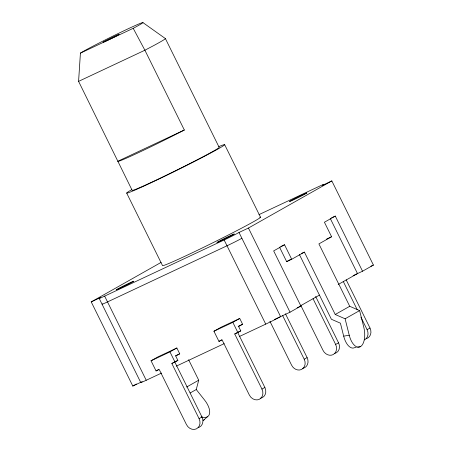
<?xml version="1.0" encoding="UTF-8"?>
<svg xmlns="http://www.w3.org/2000/svg" width="452" height="452" viewBox="0 0 452 452"><rect width="100%" height="100%" fill="white"/><g stroke="black" fill="none" stroke-linecap="round" stroke-linejoin="round"><path stroke-width="0.68" d="M142.928 22.6L165.398 38.578L219.18 147.392A48.528 1.61 -26.3 0 1 175.698 170.647A48.528 1.61 -26.3 0 1 132.159 190.343L78.586 81.366L80.422 53.116A35.459 1.175 -26.3 0 1 127.012 29.318A35.459 1.175 -26.3 0 1 133.634 28.114L80.354 53.166M190.207 392.941L196.253 389.528L198.722 380.2L188.62 359.747M207.366 416.823L203.18 420.524A16.193 8.192 48.5 0 0 204.406 419.484M142.239 381.618L132.809 386.053L91.219 301.902L161.11 262.403M91.219 301.902L100.649 297.472A12.142 0.401 -26.3 0 0 104.644 296.111L224.141 239.978A12.142 0.401 -26.3 0 0 239.012 232.469L248.447 228.04L331.83 180.919L373.414 265.07L362.544 271.217L353.108 275.647M279.505 247.131L286.675 261.635L291.709 259.273L284.54 244.764L273.663 250.911L300.908 306.044L290.031 312.191L274.313 319.575M362.544 271.217L335.294 216.084L324.417 222.231L331.587 236.735L318.897 243.91L349.729 306.292L359.606 310.592L363.753 327.056A16.193 7.933 81 0 1 360.408 346.661L357.617 347.108M286.675 261.635L290.907 259.245M291.709 259.273L304.399 252.103L335.231 314.49L345.102 318.79L349.249 335.254A16.193 7.933 81 0 0 360.408 346.661M151.041 360.781L157.934 356.888L176.851 348L179.721 353.803L175.732 356.057L177.879 360.413L171.839 363.527L199.072 418.631A8.13 6.972 60.5 0 1 196.354 428.88A8.13 6.972 60.5 0 1 186.444 424.564L159.206 369.459L156.064 370.939L151.041 360.781L169.963 351.893L176.851 348M213.937 331.237L220.825 327.344L239.741 318.457L242.611 324.259L238.622 326.513L240.775 330.864L234.729 333.983L261.962 389.087A8.13 6.972 60.5 0 1 259.245 399.336A8.13 6.972 60.5 0 1 249.334 395.02L222.101 339.915L218.954 341.39L213.937 331.237L232.853 322.349L239.741 318.457M156.064 370.939L158.386 369.629M171.839 363.527L174.738 361.888L201.971 416.993A8.13 6.972 60.5 0 1 199.259 427.242L198.078 427.592M132.809 386.053L136.431 384.002M218.954 341.39L221.853 339.751M234.729 333.983L240.775 330.864M300.105 306.015L319.445 295.088M338.175 284.506L357.509 273.579L330.259 218.446M186.636 387.025L198.722 380.2M335.231 314.49L349.729 306.292M345.102 318.79L359.606 310.592M199.072 418.631L201.971 416.993M269.917 321.321L291.585 365.148A8.13 6.972 60.5 0 0 299.738 369.985L301.49 369.47A8.13 6.972 60.5 0 0 304.213 359.216L307.106 357.577L285.444 313.75M300.744 305.292L323.027 350.373A8.13 6.972 60.5 0 0 331.186 355.21L332.938 354.696A8.13 6.972 60.5 0 0 335.65 344.447L338.554 342.808L315.649 296.472M261.962 389.087L264.861 387.449L237.628 332.344M364.38 339.921A8.13 6.972 60.5 0 0 367.097 329.672L369.996 328.033L346.17 279.822M133.216 28.335L144.894 50.217L184.337 130.012L183.111 130.656A48.528 1.61 -26.3 0 1 117.819 161.324M78.586 81.366L144.894 50.217L152.674 46.127A48.528 1.61 -26.3 0 0 165.398 38.578M118.023 161.166L184.337 130.012M258.973 214.627L318.4 186.71A12.142 0.401 -26.3 0 1 322.395 185.354L331.83 180.919M331.519 217.858L335.294 216.084M280.765 246.538L284.54 244.764M326.559 239.102L331.587 236.735M301.252 253.578L304.399 252.103M175.303 355.877L179.721 353.803M238.193 326.333L242.611 324.259M370.9 266.251L373.414 265.07M175.365 361.594L177.879 360.413M297.139 307.818L300.908 306.044M141.154 382.262A12.142 0.401 -26.3 0 0 146.233 380.262L161.573 373.058M176.269 366.154L224.192 343.639M239.532 336.435L265.731 324.124A12.142 0.401 -26.3 0 0 280.602 316.62L239.012 232.469M260.386 398.218L262.149 397.698A8.13 6.972 60.5 0 0 264.861 387.449M299.365 254.465L331.389 319.259L340.412 323.186L343.673 336.135L349.249 335.254M356.227 347.328L354.831 347.548A16.193 7.933 81 0 1 343.673 336.135M196.253 389.528L204.609 400.088A16.193 8.192 48.5 0 1 209.564 413.586A16.193 8.192 48.5 0 1 201.196 416.817M343.266 281.46L357.193 309.637M360.905 317.151L367.097 329.672M313.061 298.738L335.65 344.447M224.667 144.685L260.522 217.226M248.447 228.04L290.031 312.191M282.54 315.389L304.207 359.221M224.141 239.978L265.731 324.124M232.853 322.349L237.871 332.508M126.667 193.055L162.522 265.595A54.652 1.814 -26.3 0 0 215.83 241.3A54.652 1.814 -26.3 0 0 259.77 217.248M169.963 351.893L174.98 362.052M104.644 296.111L146.233 380.262M99.197 298.416L140.787 382.561M102.434 303.919A12.142 0.401 -26.3 0 0 107.514 301.913L227.006 245.781A12.142 0.401 -26.3 0 0 241.876 238.277M218.864 146.595A54.652 1.814 -26.3 0 1 176.325 170.568A54.652 1.814 -26.3 0 1 131.871 189.58M307.106 357.577A8.13 6.972 60.5 0 1 302.637 368.352M338.554 342.808A8.13 6.972 60.5 0 1 334.683 353.464M369.996 328.033A8.13 6.972 60.5 0 1 366.131 338.689M120.605 287.992A9.718 0.322 -26.3 0 0 133.668 281.234A9.718 0.322 -26.3 0 0 120.594 287.376A9.718 0.322 -26.3 0 0 120.605 287.992M221.231 240.718A9.718 0.322 -26.3 0 0 234.294 233.961A9.718 0.322 -26.3 0 0 221.22 240.102A9.718 0.322 -26.3 0 0 221.231 240.718M293.738 199.744A9.718 0.322 -26.3 0 0 306.801 192.987A9.718 0.322 -26.3 0 0 293.727 199.129A9.718 0.322 -26.3 0 0 293.738 199.744M106.841 40.686A8.904 0.294 -26.3 0 0 119.113 34.369A8.904 0.294 -26.3 0 0 107.446 39.821A8.904 0.294 -26.3 0 0 106.841 40.686"/></g></svg>
